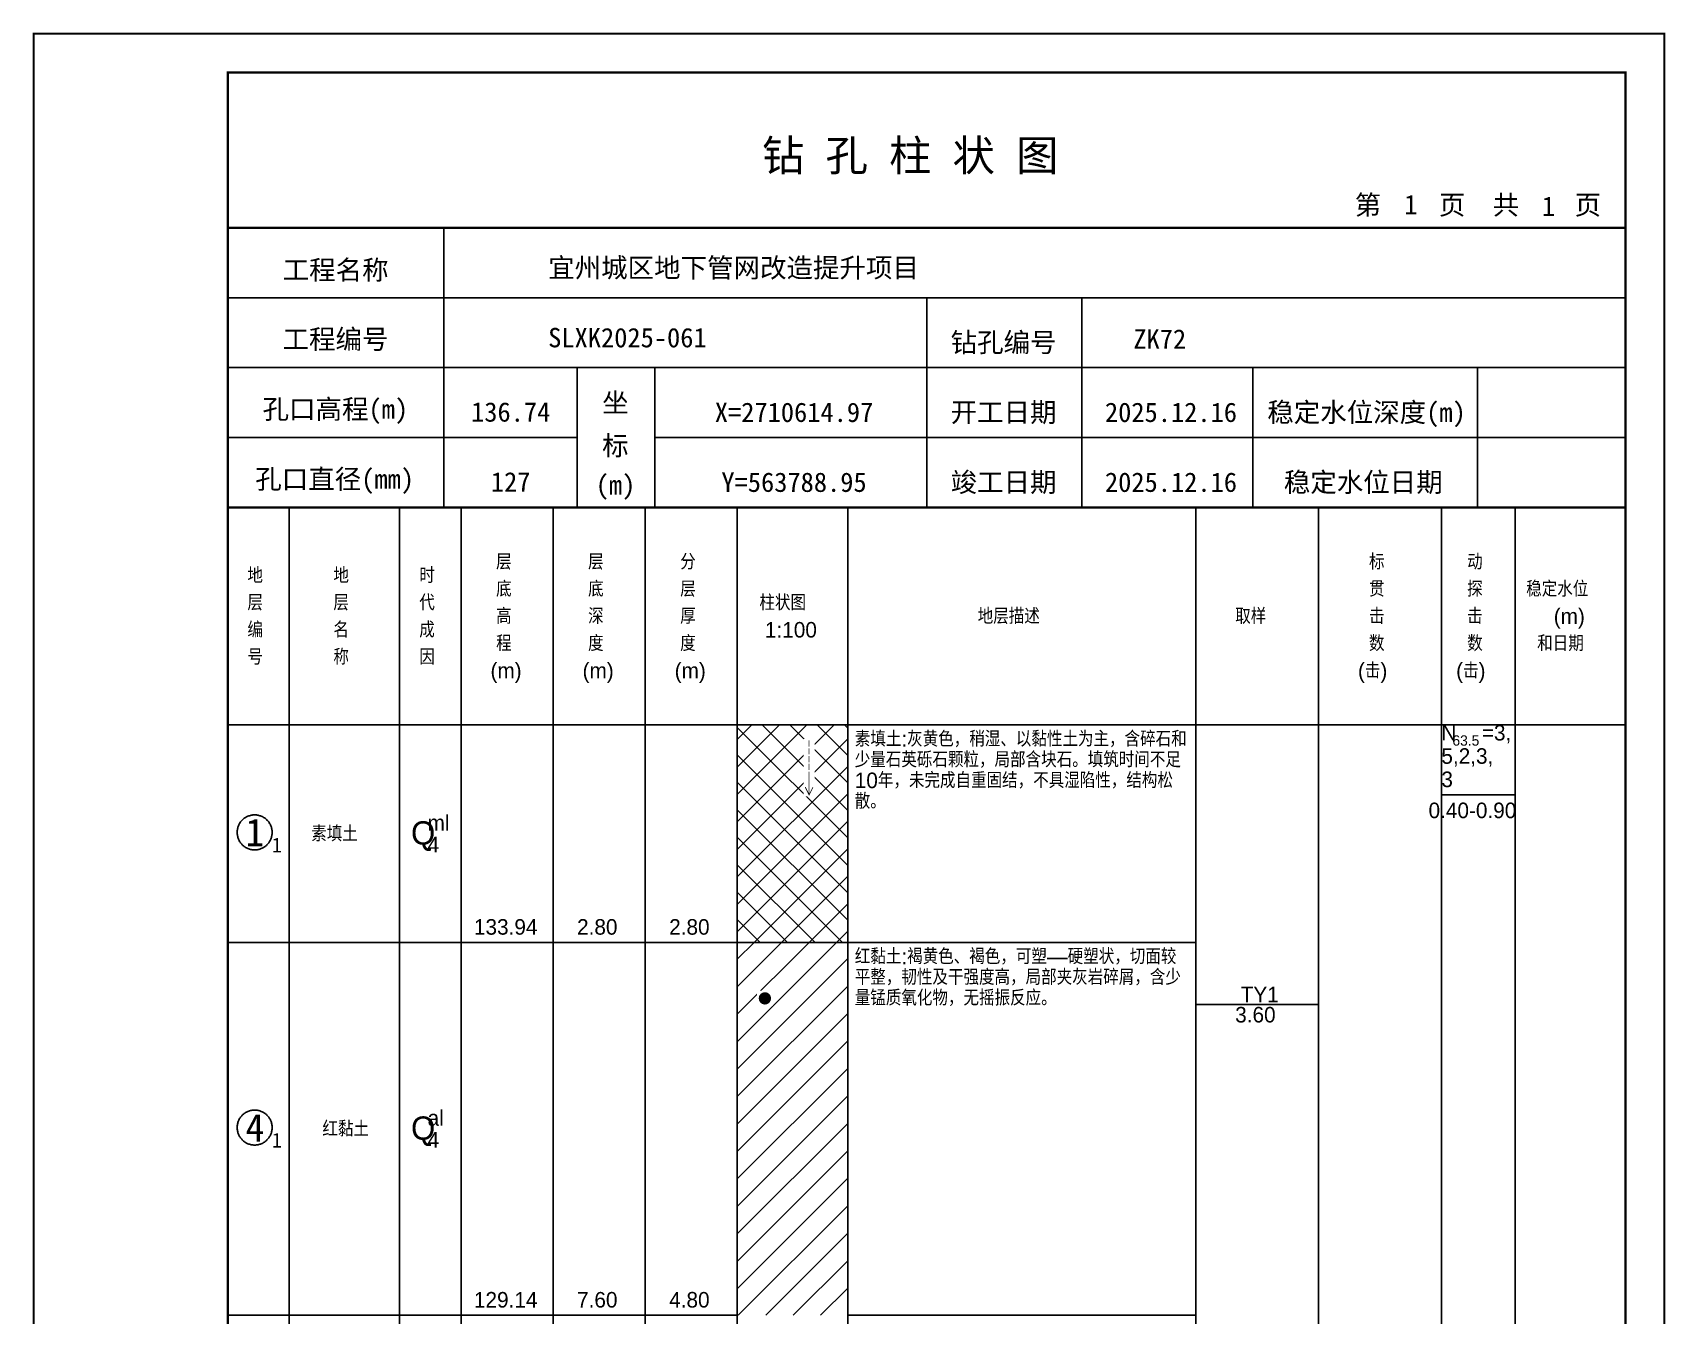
# Model space of a CAD drawing. Header units: millimetres. Extents: x 12489 to 89920, y 4630 to 4927.
# Drawn here: x 54069.3 to 54279.6, y 4761.7 to 4926.8 of the extents above; entities that cross this region are included whole.
import ezdxf
from ezdxf.enums import TextEntityAlignment as Align

# ---------------------------------------------------------------- set-up
doc = ezdxf.new("R2010")
doc.units = ezdxf.units.MM
doc.layers.add('GICAD_QUYANG', color=7, linetype='Continuous')
doc.layers.add('ZZT_TC', color=7, linetype='Continuous')
doc.styles.add('成果图图块', font='', dxfattribs={"height": 2.5})
doc.styles.add('成果图模板', font='')
doc.styles.add('成果图模板标题', font='simhei.ttf')
doc.styles.add('成果图表体', font='Comfont.shx', dxfattribs={"height": 2, "bigfont": 'Hztxt12a.shx'})
doc.styles.get('成果图图块').set_extended_font_data('FangSong_GB2312')
doc.styles.get('成果图模板').set_extended_font_data('FangSong_GB2312')

# ---------------------------------------------------------------- blocks, each defined once
blk = doc.blocks.new('DCBH-1-1-1362', base_point=(0.3, -0.11))
at = {"layer": 'ZZT_TC', "color": 7}
blk.add_polyline3d([(-0.19, 2.31, 0), (-0.3, 2.31, 0), (-0.41, 2.3, 0), (-0.52, 2.29, 0), (-0.63, 2.27, 0), (-0.73, 2.24, 0), (-0.84, 2.21, 0), (-0.95, 2.18, 0), (-1.05, 2.14, 0), (-1.15, 2.09, 0), (-1.25, 2.04, 0), (-1.35, 1.99, 0), (-1.44, 1.93, 0), (-1.53, 1.87, 0), (-1.62, 1.8, 0), (-1.7, 1.73, 0), (-1.78, 1.65, 0), (-1.86, 1.57, 0), (-1.93, 1.49, 0), (-2, 1.4, 0), (-2.06, 1.31, 0), (-2.12, 1.22, 0), (-2.17, 1.12, 0), (-2.22, 1.02, 0), (-2.27, 0.92, 0), (-2.31, 0.82, 0), (-2.34, 0.71, 0), (-2.37, 0.61, 0), (-2.4, 0.5, 0), (-2.41, 0.39, 0), (-2.43, 0.28, 0), (-2.44, 0.17, 0), (-2.44, 0.06, 0), (-2.44, -0.05, 0), (-2.43, -0.16, 0), (-2.41, -0.27, 0), (-2.4, -0.38, 0), (-2.37, -0.49, 0), (-2.34, -0.6, 0), (-2.31, -0.7, 0), (-2.27, -0.8, 0), (-2.22, -0.9, 0), (-2.17, -1, 0), (-2.12, -1.1, 0), (-2.06, -1.19, 0), (-2, -1.28, 0), (-1.93, -1.37, 0), (-1.86, -1.45, 0), (-1.78, -1.53, 0), (-1.7, -1.61, 0), (-1.62, -1.68, 0), (-1.53, -1.75, 0), (-1.44, -1.81, 0), (-1.35, -1.87, 0), (-1.25, -1.93, 0), (-1.15, -1.98, 0), (-1.05, -2.02, 0), (-0.95, -2.06, 0), (-0.84, -2.1, 0), (-0.73, -2.13, 0), (-0.63, -2.15, 0), (-0.52, -2.17, 0), (-0.41, -2.18, 0), (-0.3, -2.19, 0), (-0.19, -2.19, 0), (-0.08, -2.19, 0), (0.03, -2.18, 0), (0.14, -2.17, 0), (0.25, -2.15, 0), (0.36, -2.13, 0), (0.47, -2.1, 0), (0.57, -2.06, 0), (0.67, -2.02, 0), (0.77, -1.98, 0), (0.87, -1.93, 0), (0.97, -1.87, 0), (1.06, -1.81, 0), (1.15, -1.75, 0), (1.24, -1.68, 0), (1.32, -1.61, 0), (1.4, -1.53, 0), (1.48, -1.45, 0), (1.55, -1.37, 0), (1.62, -1.28, 0), (1.68, -1.19, 0), (1.74, -1.1, 0), (1.8, -1, 0), (1.85, -0.9, 0), (1.89, -0.8, 0), (1.93, -0.7, 0), (1.97, -0.6, 0), (2, -0.49, 0), (2.02, -0.38, 0), (2.04, -0.27, 0), (2.05, -0.16, 0), (2.06, -0.05, 0), (2.06, 0.06, 0), (2.06, 0.17, 0), (2.05, 0.28, 0), (2.04, 0.39, 0), (2.02, 0.5, 0), (2, 0.61, 0), (1.97, 0.71, 0), (1.93, 0.82, 0), (1.89, 0.92, 0), (1.85, 1.02, 0), (1.8, 1.12, 0), (1.74, 1.22, 0), (1.68, 1.31, 0), (1.62, 1.4, 0), (1.55, 1.49, 0), (1.48, 1.57, 0), (1.4, 1.65, 0), (1.32, 1.73, 0), (1.24, 1.8, 0), (1.15, 1.87, 0), (1.06, 1.93, 0), (0.97, 1.99, 0), (0.87, 2.04, 0), (0.77, 2.09, 0), (0.67, 2.14, 0), (0.57, 2.18, 0), (0.47, 2.21, 0), (0.36, 2.24, 0), (0.25, 2.27, 0), (0.14, 2.29, 0), (0.03, 2.3, 0), (-0.08, 2.31, 0), (-0.19, 2.31, 0)], dxfattribs=at)
at = {"style": '成果图图块'}
blk.add_text('1', height=3.57, dxfattribs=at).set_placement((-0.16, -1.74), align=Align.CENTER)
blk.add_text('1', height=1.91, dxfattribs=at).set_placement((2.03, -2.53))
blk = doc.blocks.new('DCBH-1-1-1363', base_point=(0.3, -0.11))
at = {"layer": 'ZZT_TC', "color": 7}
blk.add_polyline3d([(-0.19, 2.31, 0), (-0.3, 2.31, 0), (-0.41, 2.3, 0), (-0.52, 2.29, 0), (-0.63, 2.27, 0), (-0.73, 2.24, 0), (-0.84, 2.21, 0), (-0.95, 2.18, 0), (-1.05, 2.14, 0), (-1.15, 2.09, 0), (-1.25, 2.04, 0), (-1.35, 1.99, 0), (-1.44, 1.93, 0), (-1.53, 1.87, 0), (-1.62, 1.8, 0), (-1.7, 1.73, 0), (-1.78, 1.65, 0), (-1.86, 1.57, 0), (-1.93, 1.49, 0), (-2, 1.4, 0), (-2.06, 1.31, 0), (-2.12, 1.22, 0), (-2.17, 1.12, 0), (-2.22, 1.02, 0), (-2.27, 0.92, 0), (-2.31, 0.82, 0), (-2.34, 0.71, 0), (-2.37, 0.61, 0), (-2.4, 0.5, 0), (-2.41, 0.39, 0), (-2.43, 0.28, 0), (-2.44, 0.17, 0), (-2.44, 0.06, 0), (-2.44, -0.05, 0), (-2.43, -0.16, 0), (-2.41, -0.27, 0), (-2.4, -0.38, 0), (-2.37, -0.49, 0), (-2.34, -0.6, 0), (-2.31, -0.7, 0), (-2.27, -0.8, 0), (-2.22, -0.9, 0), (-2.17, -1, 0), (-2.12, -1.1, 0), (-2.06, -1.19, 0), (-2, -1.28, 0), (-1.93, -1.37, 0), (-1.86, -1.45, 0), (-1.78, -1.53, 0), (-1.7, -1.61, 0), (-1.62, -1.68, 0), (-1.53, -1.75, 0), (-1.44, -1.81, 0), (-1.35, -1.87, 0), (-1.25, -1.93, 0), (-1.15, -1.98, 0), (-1.05, -2.02, 0), (-0.95, -2.06, 0), (-0.84, -2.1, 0), (-0.73, -2.13, 0), (-0.63, -2.15, 0), (-0.52, -2.17, 0), (-0.41, -2.18, 0), (-0.3, -2.19, 0), (-0.19, -2.19, 0), (-0.08, -2.19, 0), (0.03, -2.18, 0), (0.14, -2.17, 0), (0.25, -2.15, 0), (0.36, -2.13, 0), (0.47, -2.1, 0), (0.57, -2.06, 0), (0.67, -2.02, 0), (0.77, -1.98, 0), (0.87, -1.93, 0), (0.97, -1.87, 0), (1.06, -1.81, 0), (1.15, -1.75, 0), (1.24, -1.68, 0), (1.32, -1.61, 0), (1.4, -1.53, 0), (1.48, -1.45, 0), (1.55, -1.37, 0), (1.62, -1.28, 0), (1.68, -1.19, 0), (1.74, -1.1, 0), (1.8, -1, 0), (1.85, -0.9, 0), (1.89, -0.8, 0), (1.93, -0.7, 0), (1.97, -0.6, 0), (2, -0.49, 0), (2.02, -0.38, 0), (2.04, -0.27, 0), (2.05, -0.16, 0), (2.06, -0.05, 0), (2.06, 0.06, 0), (2.06, 0.17, 0), (2.05, 0.28, 0), (2.04, 0.39, 0), (2.02, 0.5, 0), (2, 0.61, 0), (1.97, 0.71, 0), (1.93, 0.82, 0), (1.89, 0.92, 0), (1.85, 1.02, 0), (1.8, 1.12, 0), (1.74, 1.22, 0), (1.68, 1.31, 0), (1.62, 1.4, 0), (1.55, 1.49, 0), (1.48, 1.57, 0), (1.4, 1.65, 0), (1.32, 1.73, 0), (1.24, 1.8, 0), (1.15, 1.87, 0), (1.06, 1.93, 0), (0.97, 1.99, 0), (0.87, 2.04, 0), (0.77, 2.09, 0), (0.67, 2.14, 0), (0.57, 2.18, 0), (0.47, 2.21, 0), (0.36, 2.24, 0), (0.25, 2.27, 0), (0.14, 2.29, 0), (0.03, 2.3, 0), (-0.08, 2.31, 0), (-0.19, 2.31, 0)], dxfattribs=at)
at = {"style": '成果图图块'}
blk.add_text('4', height=3.57, dxfattribs=at).set_placement((-0.16, -1.74), align=Align.CENTER)
blk.add_text('1', height=1.91, dxfattribs=at).set_placement((2.03, -2.53))
blk = doc.blocks.new('gkqy1.dwg', base_point=(0.8, 0))
blk.add_wipeout([(-0.2, -0.2), (1.8, -0.2), (1.8, 1.8), (-0.2, 1.8)])
at = {"layer": 'GICAD_QUYANG'}
h = blk.add_hatch(color=7, dxfattribs=at)
edge = h.paths.add_edge_path()
edge.add_arc((0.8, 0.8), 0.8, 0, 360)
blk = doc.blocks.new('zztGLdt.dwg', base_point=(0.5, 0))
blk.add_wipeout([(-0.2, -0.2), (1.2, -0.2), (1.2, 3.2), (-0.2, 3.2)])
at = {"color": 7, "const_width": 0.1}
for points in [[(0.5, 3), (0.5, 0)], [(0, 1), (0.5, 0), (1, 1)]]:
    blk.add_lwpolyline(points, dxfattribs=at)
blk = doc.blocks.new('钻孔柱状图路桥昇龙制图梁世成校核莫家里.dwg190', base_point=(25, 236))
for p, q in [((52.82, 236), (52.82, 272)), ((25, 263), (205, 263)), ((115, 236), (115, 263)), ((135, 236), (135, 263)), ((25, 254), (205, 254)), ((70, 236), (70, 254)), ((80, 236), (80, 254)), ((157, 236), (157, 254)), ((185.95, 236), (185.95, 254)), ((25, 245), (70, 245)), ((80, 245), (205, 245))]:
    blk.add_line(p, q)
for points, const_width in [([(0, 0), (210, 0), (210, 297), (0, 297)], 0.25), ([(25, 5), (205, 5), (205, 292), (25, 292)], 0.3)]:
    blk.add_lwpolyline(points, close=True, dxfattribs=dict(const_width=const_width))
at = {"const_width": 0.3}
for points in [[(25, 272), (205, 272)], [(25, 236), (205, 236)]]:
    blk.add_lwpolyline(points, dxfattribs=at)
for s, height, style, p in [('钻 孔 柱 状 图', 4, '成果图模板标题', (93.8, 279.31)), ('第', 2.5, '成果图模板', (170.12, 273.7)), ('页', 2.5, '成果图模板', (180.96, 273.7)), ('共', 2.5, '成果图模板', (187.88, 273.7)), ('页', 2.5, '成果图模板', (198.44, 273.7)), ('工程名称', 2.5, '成果图模板', (32.07, 265.32)), ('宜州城区地下管网改造提升项目', 2.5, '成果图模板', (66.26, 265.61)), ('工程编号', 2.5, '成果图模板', (32.05, 256.41)), ('SLXK2025-061', 2.5, '成果图模板', (66.26, 256.61)), ('钻孔编号', 2.5, '成果图模板', (118.08, 256)), ('ZK72', 2.5, '成果图模板', (141.61, 256.43)), ('孔口高程(m)', 2.5, '成果图模板', (29.48, 247.41)), ('坐', 2.5, '成果图模板', (73.21, 248.24)), ('开工日期', 2.5, '成果图模板', (118.08, 247)), ('稳定水位深度(m)', 2.5, '成果图模板', (158.86, 247)), ('标', 2.5, '成果图模板', (73.21, 242.7)), ('孔口直径(mm)', 2.5, '成果图模板', (28.54, 238.41)), ('(m) ', 2.5, '成果图模板', (72.38, 237.65)), ('竣工日期', 2.5, '成果图模板', (118.08, 238)), ('稳定水位日期', 2.5, '成果图模板', (160.99, 238))]:
    blk.add_text(s, height=height, dxfattribs=dict(style=style)).set_placement(p)
at = {"style": '成果图模板'}
for s, p in [('1', (177.35, 273.74)), ('1', (195.08, 273.53)), ('136.74', (61.43, 247.04)), ('X=2710614.97', (97.92, 247)), ('2025.12.16', (146.46, 247)), ('127', (61.43, 238.04)), ('Y=563788.95', (97.92, 238)), ('2025.12.16', (146.46, 238))]:
    blk.add_text(s, height=2.5, dxfattribs=at).set_placement(p, align=Align.CENTER)

msp = doc.modelspace()

# ---------------------------------------------------------------- hatches: boundary and pattern name
at = {"linetype": 'Continuous'}
h = msp.add_hatch(dxfattribs=at)
h.set_pattern_fill('GKSTT', scale=0.5, style=0, pattern_type=2)
h.set_pattern_definition([(45, (0, 0), (-1.76776695, 1.76776695), []), (135, (0, 0), (-1.76776695, -1.76776695), [])])
h.paths.add_polyline_path([(54160.06, 4809.71), (54174.29, 4809.71), (54174.29, 4837.71), (54160.06, 4837.71)])
h = msp.add_hatch(dxfattribs=at)
h.set_pattern_fill('GKNXT', scale=0.5, style=0, pattern_type=2)
h.set_pattern_definition([(45, (0, 0), (-1.76776695, 1.76776695), [])])
h.paths.add_polyline_path([(54160.06, 4761.71), (54174.29, 4761.71), (54174.29, 4809.71), (54160.06, 4809.71)])

# ---------------------------------------------------------------- linework, layer by layer
at = {"color": 0}
for p, q in [((54094.45, 4837.71), (54102.35, 4837.71)), ((54094.45, 4809.71), (54094.45, 4837.71)), ((54102.35, 4809.71), (54102.35, 4837.71)), ((54094.45, 4809.71), (54102.35, 4809.71)), ((54094.45, 4809.71), (54102.35, 4809.71)), ((54094.45, 4761.71), (54094.45, 4809.71)), ((54102.35, 4761.71), (54102.35, 4809.71)), ((54094.45, 4761.71), (54102.35, 4761.71))]:
    msp.add_line(p, q, dxfattribs=at)
for points in [[(54094.45, 4865.71), (54102.35, 4865.71)], [(54094.45, 4837.71), (54094.45, 4865.71)], [(54102.35, 4837.71), (54102.35, 4865.71)], [(54102.35, 4865.71), (54116.58, 4865.71)], [(54102.35, 4837.71), (54102.35, 4865.71)], [(54116.58, 4837.71), (54116.58, 4865.71)], [(54116.58, 4865.71), (54124.49, 4865.71)], [(54116.58, 4837.71), (54116.58, 4865.71)], [(54124.49, 4837.71), (54124.49, 4865.71)], [(54124.49, 4865.71), (54136.35, 4865.71)], [(54124.49, 4837.71), (54124.49, 4865.71)], [(54136.35, 4837.71), (54136.35, 4865.71)], [(54136.35, 4865.71), (54148.2, 4865.71)], [(54136.35, 4837.71), (54136.35, 4865.71)], [(54148.2, 4837.71), (54148.2, 4865.71)], [(54148.2, 4865.71), (54160.06, 4865.71)], [(54148.2, 4837.71), (54148.2, 4865.71)], [(54160.06, 4837.71), (54160.06, 4865.71)], [(54160.06, 4865.71), (54174.29, 4865.71)], [(54160.06, 4837.71), (54160.06, 4865.71)], [(54174.29, 4837.71), (54174.29, 4865.71)], [(54174.29, 4865.71), (54219.11, 4865.71)], [(54174.29, 4837.71), (54174.29, 4865.71)], [(54219.11, 4837.71), (54219.11, 4865.71)], [(54219.11, 4865.71), (54234.92, 4865.71)], [(54219.11, 4837.71), (54219.11, 4865.71)], [(54234.92, 4837.71), (54234.92, 4865.71)], [(54234.92, 4865.71), (54250.73, 4865.71)], [(54234.92, 4837.71), (54234.92, 4865.71)], [(54250.73, 4837.71), (54250.73, 4865.71)], [(54250.73, 4865.71), (54260.22, 4865.71)], [(54250.73, 4837.71), (54250.73, 4865.71)], [(54260.22, 4837.71), (54260.22, 4865.71)], [(54260.22, 4865.71), (54274.45, 4865.71)], [(54260.22, 4837.71), (54260.22, 4865.71)], [(54274.45, 4837.71), (54274.45, 4865.71)], [(54094.45, 4837.71), (54102.35, 4837.71)], [(54094.45, 4643.71), (54094.45, 4837.71)], [(54094.45, 4837.71), (54102.35, 4837.71)], [(54102.35, 4643.71), (54102.35, 4837.71)], [(54102.35, 4837.71), (54116.58, 4837.71)], [(54102.35, 4643.71), (54102.35, 4837.71)], [(54102.35, 4837.71), (54116.58, 4837.71)], [(54102.35, 4837.71), (54116.58, 4837.71)], [(54102.35, 4809.71), (54102.35, 4837.71)], [(54116.58, 4643.71), (54116.58, 4837.71)], [(54116.58, 4809.71), (54116.58, 4837.71)], [(54116.58, 4837.71), (54124.49, 4837.71)], [(54116.58, 4643.71), (54116.58, 4837.71)], [(54116.58, 4837.71), (54124.49, 4837.71)], [(54116.58, 4837.71), (54124.49, 4837.71)], [(54116.58, 4809.71), (54116.58, 4837.71)], [(54124.49, 4643.71), (54124.49, 4837.71)], [(54124.49, 4809.71), (54124.49, 4837.71)], [(54124.49, 4837.71), (54136.35, 4837.71)], [(54124.49, 4643.71), (54124.49, 4837.71)], [(54124.49, 4837.71), (54136.35, 4837.71)], [(54124.49, 4837.71), (54136.35, 4837.71)], [(54124.49, 4809.71), (54124.49, 4837.71)], [(54136.35, 4643.71), (54136.35, 4837.71)], [(54136.35, 4809.71), (54136.35, 4837.71)], [(54136.35, 4837.71), (54148.2, 4837.71)], [(54136.35, 4643.71), (54136.35, 4837.71)], [(54136.35, 4837.71), (54148.2, 4837.71)], [(54136.35, 4837.71), (54148.2, 4837.71)], [(54136.35, 4809.71), (54136.35, 4837.71)], [(54148.2, 4643.71), (54148.2, 4837.71)], [(54148.2, 4809.71), (54148.2, 4837.71)], [(54148.2, 4837.71), (54160.06, 4837.71)], [(54148.2, 4643.71), (54148.2, 4837.71)], [(54148.2, 4837.71), (54160.06, 4837.71)], [(54148.2, 4837.71), (54160.06, 4837.71)], [(54148.2, 4809.71), (54148.2, 4837.71)], [(54160.06, 4643.71), (54160.06, 4837.71)], [(54160.06, 4809.71), (54160.06, 4837.71)], [(54160.06, 4837.71), (54174.29, 4837.71)], [(54160.06, 4643.71), (54160.06, 4837.71)], [(54160.06, 4837.71), (54174.29, 4837.71)], [(54174.29, 4643.71), (54174.29, 4837.71)], [(54174.29, 4837.71), (54219.11, 4837.71)], [(54174.29, 4643.71), (54174.29, 4837.71)], [(54174.29, 4837.71), (54219.11, 4837.71)], [(54174.29, 4837.71), (54219.11, 4837.71)], [(54174.29, 4809.71), (54174.29, 4837.71)], [(54219.11, 4643.71), (54219.11, 4837.71)], [(54219.11, 4809.71), (54219.11, 4837.71)], [(54219.11, 4837.71), (54234.92, 4837.71)], [(54219.11, 4643.71), (54219.11, 4837.71)], [(54219.11, 4837.71), (54234.92, 4837.71)], [(54234.92, 4643.71), (54234.92, 4837.71)], [(54234.92, 4837.71), (54250.73, 4837.71)], [(54234.92, 4643.71), (54234.92, 4837.71)], [(54234.92, 4837.71), (54250.73, 4837.71)], [(54250.73, 4643.71), (54250.73, 4837.71)], [(54250.73, 4837.71), (54260.22, 4837.71)], [(54250.73, 4643.71), (54250.73, 4837.71)], [(54250.73, 4837.71), (54260.22, 4837.71)], [(54250.73, 4837.71), (54260.22, 4837.71)], [(54250.73, 4828.71), (54250.73, 4837.71)], [(54260.22, 4643.71), (54260.22, 4837.71)], [(54260.22, 4828.71), (54260.22, 4837.71)], [(54260.22, 4837.71), (54274.45, 4837.71)], [(54260.22, 4643.71), (54260.22, 4837.71)], [(54260.22, 4837.71), (54274.45, 4837.71)], [(54274.45, 4643.71), (54274.45, 4837.71)], [(54250.73, 4828.71), (54260.22, 4828.71)], [(54102.35, 4809.71), (54116.58, 4809.71)], [(54102.35, 4809.71), (54116.58, 4809.71)], [(54102.35, 4761.71), (54102.35, 4809.71)], [(54116.58, 4761.71), (54116.58, 4809.71)], [(54116.58, 4809.71), (54124.49, 4809.71)], [(54116.58, 4809.71), (54124.49, 4809.71)], [(54116.58, 4761.71), (54116.58, 4809.71)], [(54124.49, 4761.71), (54124.49, 4809.71)], [(54124.49, 4809.71), (54136.35, 4809.71)], [(54124.49, 4809.71), (54136.35, 4809.71)], [(54124.49, 4761.71), (54124.49, 4809.71)], [(54136.35, 4761.71), (54136.35, 4809.71)], [(54136.35, 4809.71), (54148.2, 4809.71)], [(54136.35, 4809.71), (54148.2, 4809.71)], [(54136.35, 4761.71), (54136.35, 4809.71)], [(54148.2, 4761.71), (54148.2, 4809.71)], [(54148.2, 4809.71), (54160.06, 4809.71)], [(54148.2, 4809.71), (54160.06, 4809.71)], [(54148.2, 4761.71), (54148.2, 4809.71)], [(54160.06, 4761.71), (54160.06, 4809.71)], [(54174.29, 4809.71), (54219.11, 4809.71)], [(54174.29, 4809.71), (54219.11, 4809.71)], [(54174.29, 4761.71), (54174.29, 4809.71)], [(54219.11, 4761.71), (54219.11, 4809.71)], [(54219.11, 4801.71), (54234.92, 4801.71)], [(54102.35, 4761.71), (54116.58, 4761.71)], [(54116.58, 4761.71), (54124.49, 4761.71)], [(54124.49, 4761.71), (54136.35, 4761.71)], [(54136.35, 4761.71), (54148.2, 4761.71)], [(54148.2, 4761.71), (54160.06, 4761.71)], [(54174.29, 4761.71), (54219.11, 4761.71)]]:
    msp.add_lwpolyline(points, dxfattribs=at)
at = {"color": 7, "flags": 128}
msp.add_lwpolyline([(54160.06, 4809.71), (54174.29, 4809.71)], dxfattribs=at)

# ---------------------------------------------------------------- block references
for name, p in [('DCBH-1-1-1362', (54098.4, 4823.71)), ('DCBH-1-1-1363', (54098.4, 4785.71))]:
    msp.add_blockref(name, p)

# ---------------------------------------------------------------- texts
at = {"color": 0, "style": '成果图表体'}
for s, height, p in [('层', 2, (54129, 4857.71)), ('层', 2, (54140.85, 4857.71)), ('分', 2, (54152.71, 4857.71)), ('标', 2, (54241.41, 4857.71)), ('动', 2, (54254.05, 4857.71)), ('地', 2, (54096.98, 4855.96)), ('地', 2, (54108.05, 4855.96)), ('时', 2, (54119.11, 4855.96)), ('底', 2, (54129, 4854.21)), ('底', 2, (54140.85, 4854.21)), ('层', 2, (54152.71, 4854.21)), ('贯', 2, (54241.41, 4854.21)), ('探', 2, (54254.05, 4854.21)), ('稳定水位', 2, (54261.65, 4854.21)), ('层', 2, (54096.98, 4852.46)), ('层', 2, (54108.05, 4852.46)), ('代', 2, (54119.11, 4852.46)), ('高', 2, (54129, 4850.71)), ('深', 2, (54140.85, 4850.71)), ('厚', 2, (54152.71, 4850.71)), ('柱状图', 2, (54162.91, 4852.46)), ('地层描述', 2, (54191.02, 4850.71)), ('取样', 2, (54224.18, 4850.71)), ('击', 2, (54241.41, 4850.71)), ('击', 2, (54254.05, 4850.71)), ('(m)', 2, (54265.2, 4850.71)), ('编', 2, (54096.98, 4848.96)), ('名', 2, (54108.05, 4848.96)), ('成', 2, (54119.11, 4848.96)), ('1:100', 2, (54163.62, 4848.96)), ('程', 2, (54129, 4847.21)), ('度', 2, (54140.85, 4847.21)), ('度', 2, (54152.71, 4847.21)), ('数', 2, (54241.41, 4847.21)), ('数', 2, (54254.05, 4847.21)), ('和日期', 2, (54263.07, 4847.21)), ('号', 2, (54096.98, 4845.46)), ('称', 2, (54108.05, 4845.46)), ('因', 2, (54119.11, 4845.46)), ('(m)', 2, (54128.28, 4843.71)), ('(m)', 2, (54140.14, 4843.71)), ('(m)', 2, (54152, 4843.71)), ('(击)', 2, (54239.99, 4843.71)), ('(击)', 2, (54252.63, 4843.71)), ('N', 2, (54250.73, 4835.71)), ('63.5', 1.333, (54252.15, 4835.04)), ('=3,', 2, (54255.94, 4835.71)), ('5,2,3,', 2, (54250.73, 4832.71)), ('3', 2, (54250.73, 4829.71)), ('0.40-0.90', 2, (54249.08, 4825.71)), ('Q', 3, (54118.05, 4822.31)), ('ml', 2, (54120.18, 4824.11)), ('素填土', 2, (54105.2, 4822.71)), ('4', 2, (54120.18, 4821.31)), ('133.94', 2, (54126.15, 4810.71)), ('2.80', 2, (54139.43, 4810.71)), ('2.80', 2, (54151.29, 4810.71)), ('TY1', 2, (54224.89, 4802.01)), ('3.60', 2, (54224.18, 4799.41)), ('al', 2, (54120.18, 4786.11)), ('红黏土', 2, (54106.63, 4784.71)), ('Q', 3, (54118.05, 4784.31)), ('4', 2, (54120.18, 4783.31)), ('129.14', 2, (54126.15, 4762.71)), ('7.60', 2, (54139.43, 4762.71)), ('4.80', 2, (54151.29, 4762.71))]:
    msp.add_text(s, height=height, dxfattribs=at).set_placement(p)
at = {"color": 0, "char_height": 2, "width": 43.0292, "attachment_point": 1, "line_spacing_factor": 0.8, "style": '成果图表体'}
for s, insert in [('素填土:灰黄色，稍湿、以黏性土为主，含碎石和少量石英砾石颗粒，局部含块石。填筑时间不足10年，未完成自重固结，不具湿陷性，结构松散。', (54175.19, 4836.91)), ('红黏土:褐黄色、褐色，可塑—硬塑状，切面较平整，韧性及干强度高，局部夹灰岩碎屑，含少量锰质氧化物，无摇振反应。', (54175.19, 4808.91))]:
    msp.add_mtext(s, dxfattribs=dict(at, insert=insert))

# ---------------------------------------------------------------- next in the draw order: block references
for name, p in [('zztGLdt.dwg', (54169.31, 4832.71)), ('gkqy1.dwg', (54163.62, 4801.71))]:
    msp.add_blockref(name, p)

# ---------------------------------------------------------------- next in the draw order: block references
msp.add_blockref('zztGLdt.dwg', (54169.31, 4831.71))

# ---------------------------------------------------------------- next in the draw order: block references
msp.add_blockref('zztGLdt.dwg', (54169.31, 4830.71))

# ---------------------------------------------------------------- next in the draw order: block references
msp.add_blockref('zztGLdt.dwg', (54169.31, 4829.71))

# ---------------------------------------------------------------- next in the draw order: block references
msp.add_blockref('zztGLdt.dwg', (54169.31, 4828.71))

# ---------------------------------------------------------------- next in the draw order: block references
msp.add_blockref('钻孔柱状图路桥昇龙制图梁世成校核莫家里.dwg190', (54094.45, 4865.71))

doc.saveas('drawing.dxf')
